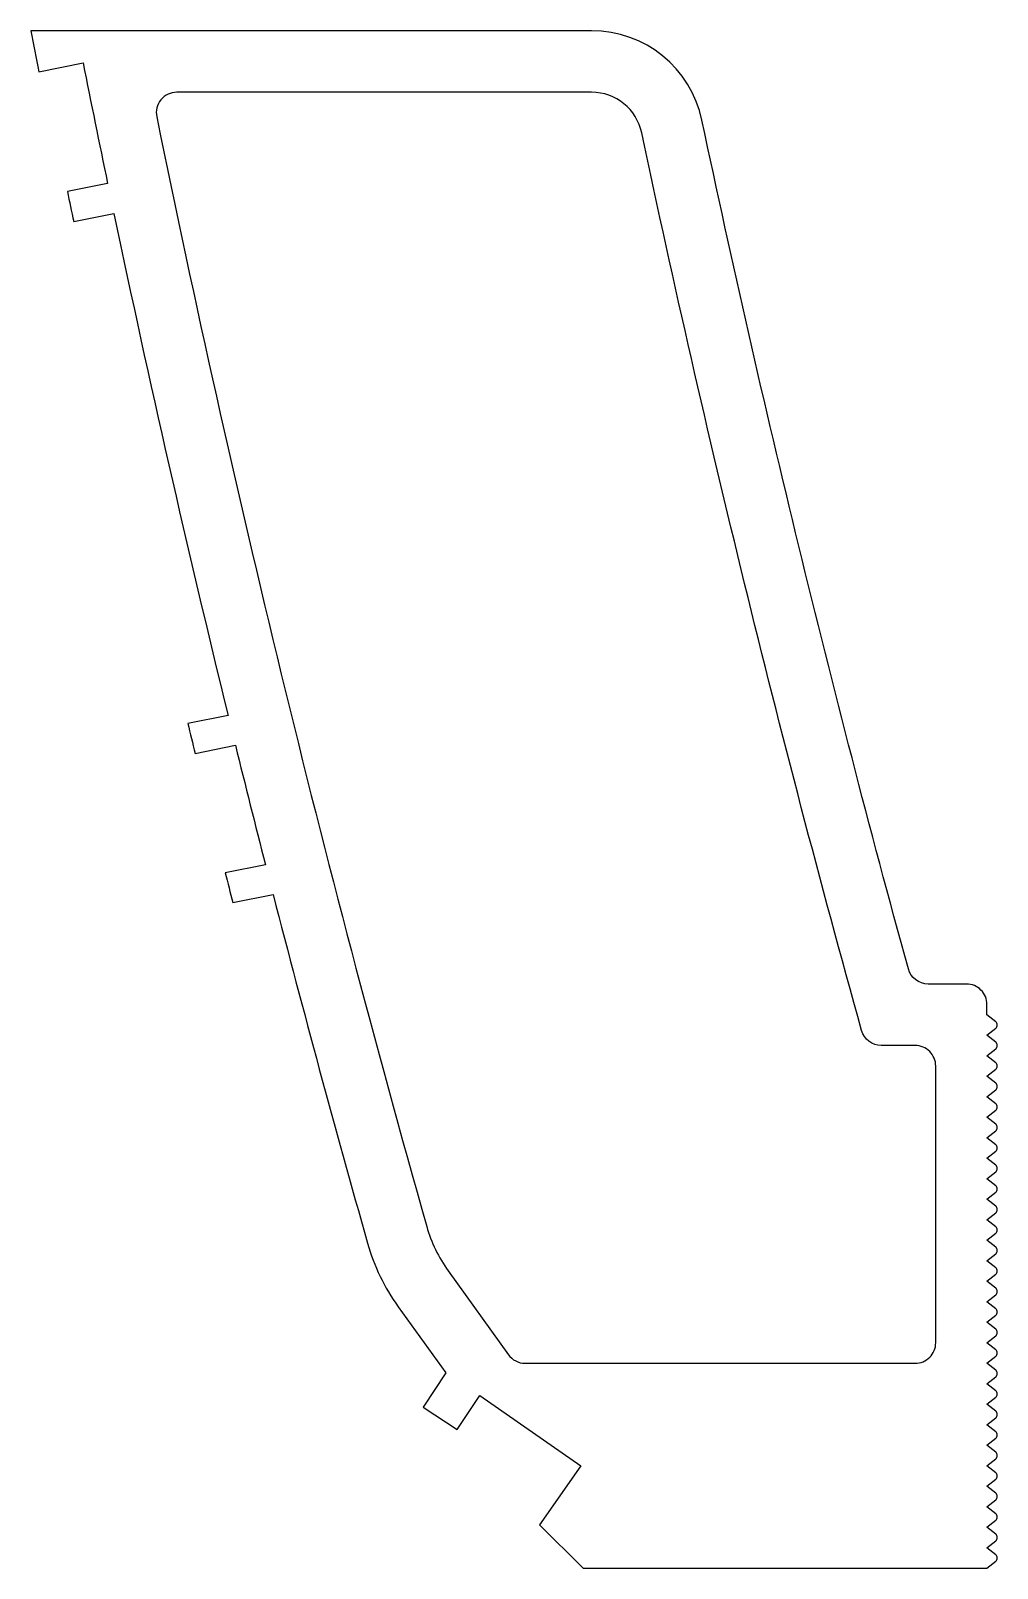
# Model space of a CAD drawing. Extents: x 1001.4 to 1048.5, y -57.2 to 17.8.
import ezdxf

# ---------------------------------------------------------------- set-up
doc = ezdxf.new("R2010")
doc.units = 0
doc.header["$LTSCALE"] = 15
doc.layers.get('0').update_dxf_attribs({"linetype": 'CONTINUOUS'})

msp = doc.modelspace()

# ---------------------------------------------------------------- linework, layer by layer
at = {"color": 0, "ltscale": 0.05}
msp.add_lwpolyline([(1003.923, 16.207, 0.002019), (1005.119, 10.327), (1003.158, 9.933, 0.000503), (1003.464, 8.464), (1005.425, 8.859, 0.008449), (1010.992, -15.624), (1009.029, -16.019, 0.000504), (1009.388, -17.477), (1011.351, -17.082, 0.002021), (1012.817, -22.908), (1010.853, -23.302, 0.000504), (1011.227, -24.757), (1013.191, -24.362, 0.005928), (1017.796, -41.369, 0.086855), (1019.294, -44.474), (1021.606, -47.693), (1020.504, -49.362), (1022.172, -50.464), (1023.275, -48.796), (1028.19, -52.237), (1026.182, -55.104), (1028.304, -57.226), (1048.004, -57.226), (1048.429, -56.881, 0.477226), (1048.429, -56.57), (1048.004, -56.226), (1048.429, -55.881, 0.477226), (1048.429, -55.57), (1048.004, -55.226), (1048.429, -54.881, 0.477226), (1048.429, -54.57), (1048.004, -54.226), (1048.429, -53.881, 0.477226), (1048.429, -53.57), (1048.004, -53.226), (1048.429, -52.881, 0.477226), (1048.429, -52.57), (1048.004, -52.226), (1048.429, -51.881, 0.477226), (1048.429, -51.57), (1048.004, -51.226), (1048.429, -50.881, 0.477226), (1048.429, -50.57), (1048.004, -50.226), (1048.429, -49.881, 0.477226), (1048.429, -49.57), (1048.004, -49.226), (1048.429, -48.881, 0.477226), (1048.429, -48.57), (1048.004, -48.226), (1048.429, -47.881, 0.477226), (1048.429, -47.57), (1048.004, -47.226), (1048.429, -46.881, 0.477226), (1048.429, -46.57), (1048.004, -46.226), (1048.429, -45.881, 0.477226), (1048.429, -45.57), (1048.004, -45.226), (1048.429, -44.881, 0.477226), (1048.429, -44.57), (1048.004, -44.226), (1048.429, -43.881, 0.477226), (1048.429, -43.57), (1048.004, -43.226), (1048.429, -42.881, 0.477226), (1048.429, -42.57), (1048.004, -42.226), (1048.429, -41.881, 0.477226), (1048.429, -41.57), (1048.004, -41.226), (1048.429, -40.881, 0.477226), (1048.429, -40.57), (1048.004, -40.226), (1048.429, -39.881, 0.477226), (1048.429, -39.57), (1048.004, -39.226), (1048.429, -38.881, 0.477226), (1048.429, -38.57), (1048.004, -38.226), (1048.429, -37.881, 0.477226), (1048.429, -37.57), (1048.004, -37.226), (1048.429, -36.881, 0.477226), (1048.429, -36.57), (1048.004, -36.226), (1048.429, -35.881, 0.477226), (1048.429, -35.57), (1048.004, -35.226), (1048.429, -34.881, 0.477226), (1048.429, -34.57), (1048.004, -34.226), (1048.429, -33.881, 0.477226), (1048.429, -33.57), (1048.004, -33.226), (1048.429, -32.881, 0.477226), (1048.429, -32.57), (1048.004, -32.226), (1048.429, -31.881, 0.477226), (1048.429, -31.57), (1048.004, -31.226), (1048.429, -30.881, 0.477226), (1048.429, -30.57), (1048.004, -30.226), (1048.004, -29.726, 0.414214), (1047.004, -28.726), (1045.133, -28.726, -0.337627), (1044.169, -27.991, -0.014923), (1034.102, 13.414, 0.354335), (1028.721, 17.774), (1001.371, 17.774, 0.000684), (1001.766, 15.773), (1003.924, 16.203)], format="xyb", dxfattribs=at)
msp.add_lwpolyline([(1031.167, 12.792, 0.354335), (1028.721, 14.774), (1008.493, 14.774, 0.474393), (1007.514, 13.575, 0.018826), (1020.682, -40.55, 0.086855), (1021.731, -42.724), (1024.665, -46.809, 0.241523), (1025.477, -47.226), (1044.504, -47.226, 0.414214), (1045.504, -46.226), (1045.504, -32.726, 0.414214), (1044.504, -31.726), (1042.851, -31.726, -0.336737), (1041.887, -30.994, -0.015722)], format="xyb", close=True, dxfattribs=at)

doc.saveas('drawing.dxf')
